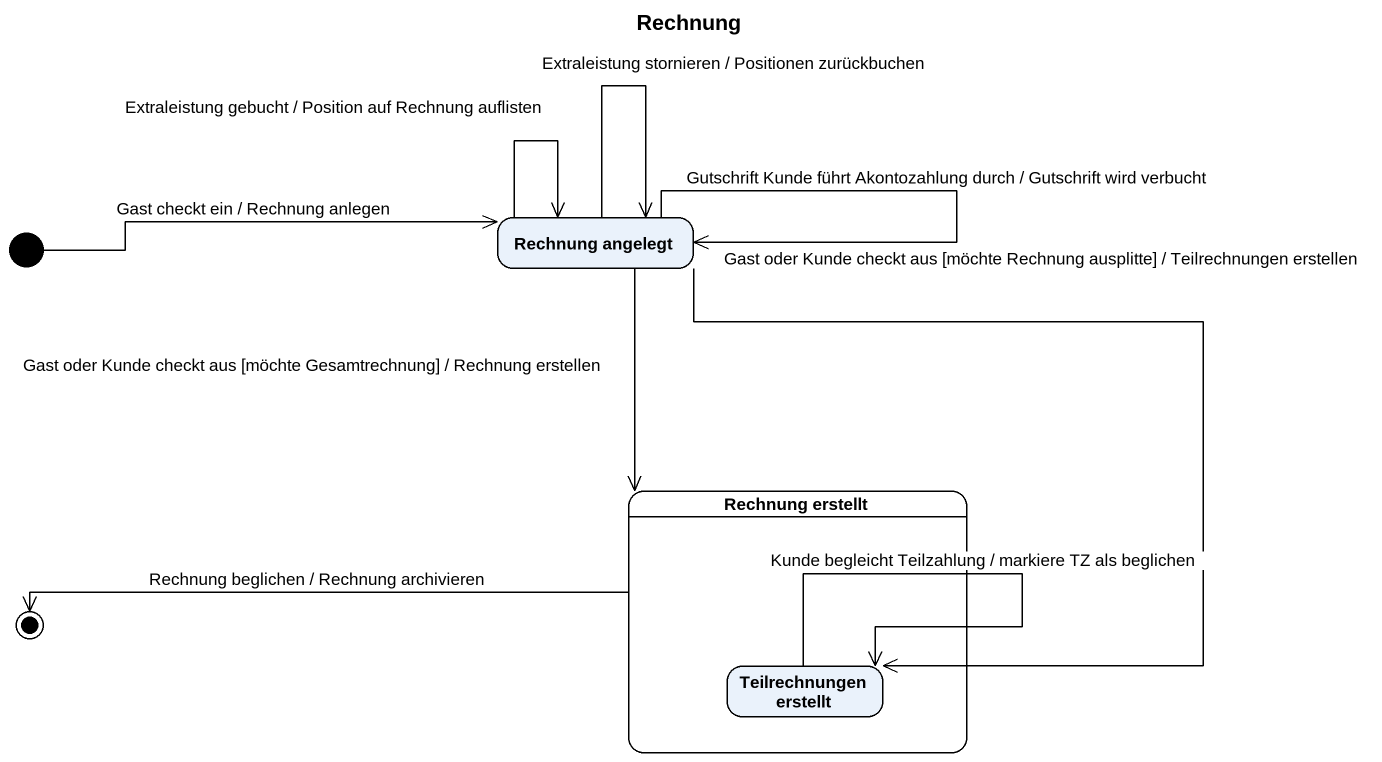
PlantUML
@startuml
title Rechnung
hide empty description
state "Rechnung angelegt" as Rechnung_angelegt
state "Rechnung erstellt" as Rechnung_erstellt {
  state "Teilrechnungen erstellt" as Teilrechnungen_erstellt
}
[*] -right-> Rechnung_angelegt : Gast checkt ein / Rechnung anlegen
Rechnung_angelegt --> Rechnung_angelegt : Extraleistung gebucht / Position auf Rechnung auflisten
Rechnung_angelegt --> Rechnung_angelegt : Extraleistung stornieren / Positionen zurückbuchen
Rechnung_angelegt --> Rechnung_angelegt : Gutschrift Kunde führt Akontozahlung durch / Gutschrift wird verbucht
Rechnung_angelegt --> Rechnung_erstellt : Gast oder Kunde checkt aus [möchte Gesamtrechnung] / Rechnung erstellen
Rechnung_angelegt --> Teilrechnungen_erstellt : Gast oder Kunde checkt aus [möchte Rechnung ausplitte] / Teilrechnungen erstellen
Teilrechnungen_erstellt --> Teilrechnungen_erstellt : Kunde begleicht Teilzahlung / markiere TZ als beglichen
Rechnung_erstellt -left-> [*] : Rechnung beglichen / Rechnung archivieren
@enduml
